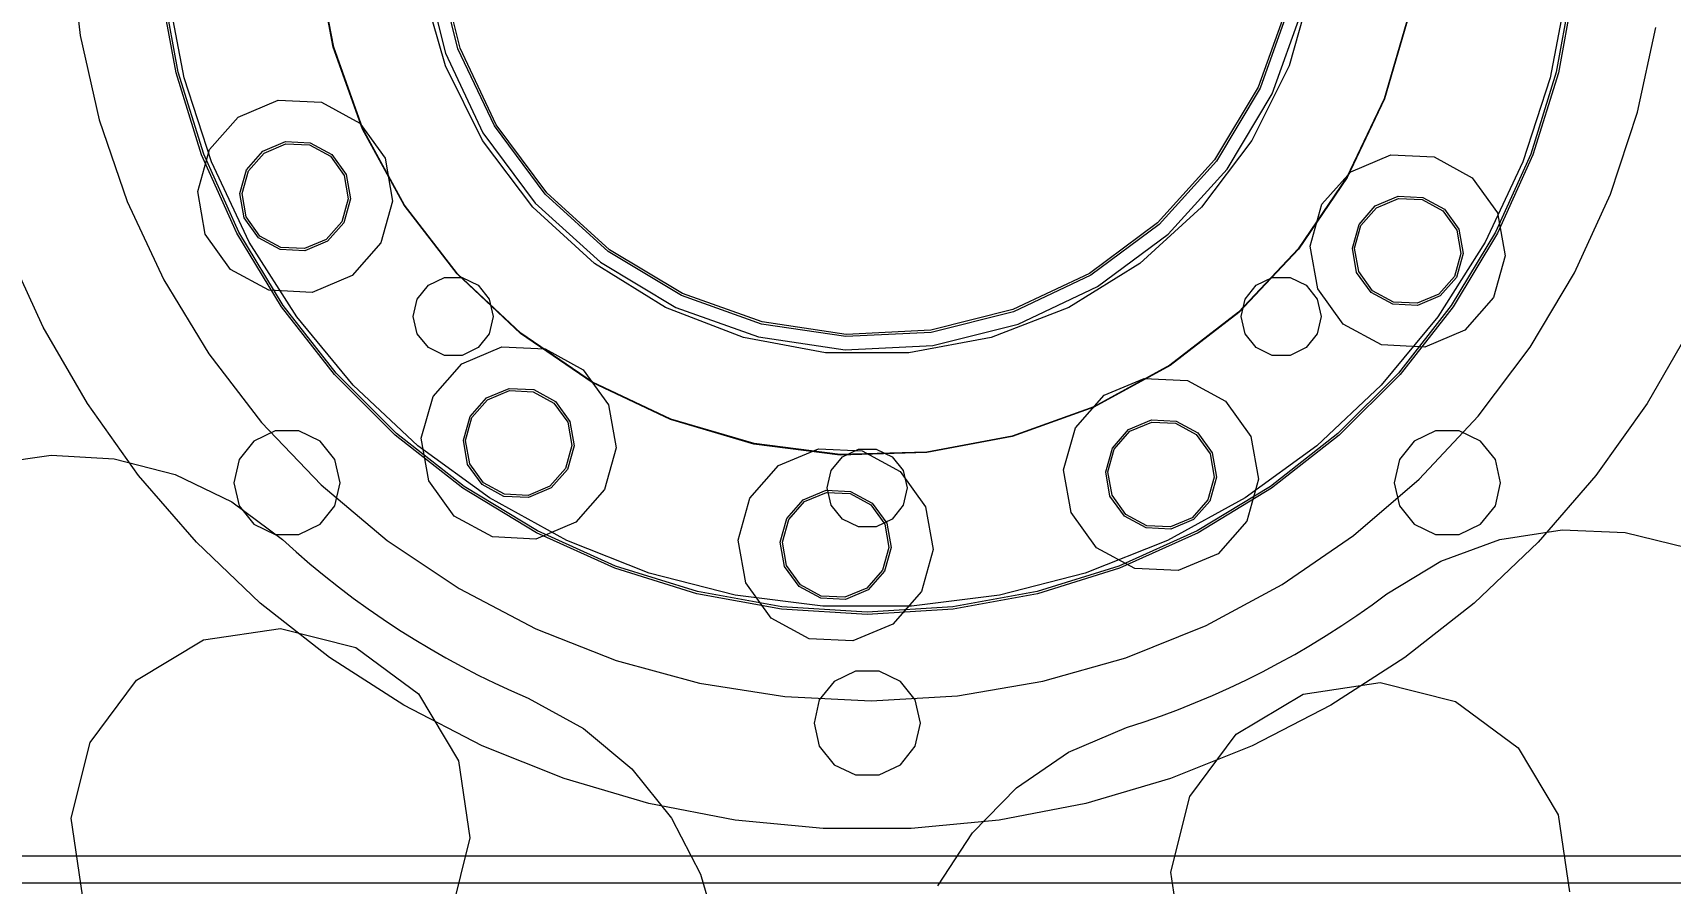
# Model space of a CAD drawing. Header units: millimetres. Extents: x -1970 to 59977, y -50268 to 6837.
# Drawn here: x 25940 to 26309.2, y 1503.9 to 1695.6 of the extents above; entities that cross this region are included whole.
import ezdxf

# ---------------------------------------------------------------- set-up
doc = ezdxf.new("R2010")
doc.units = ezdxf.units.MM
doc.layers.add('COTAS_P', color=1, linetype='Continuous', lineweight=0)
doc.layers.add('lateral_briquetadora', color=7, linetype='Continuous', lineweight=0)
doc.dimstyles.new('R19_100', dxfattribs={"dimtxt": 250, "dimasz": 150, "dimexe": 150, "dimexo": 80, "dimgap": 100, "dimtad": 1, "dimtih": 1, "dimtoh": 1, "dimdsep": 46, "dimcen": 0.09, "dimadec": 0, "dimazin": 0, "dimtfac": 1, "dimtdec": 4, "dimtofl": 0, "dimtmove": 0, "dimatfit": 3, "dimfxl": 1, "dimtolj": 1, "dimtzin": 0, "dimarcsym": 0})

# ---------------------------------------------------------------- blocks, each defined once
blk = doc.blocks.new('*D6')
at = {"layer": 'COTAS_P', "color": 0, "lineweight": -2, "transparency": 16777216}
for p, q in [((25128.19, 1262), (25128.19, 2232)), ((27628.19, 1262), (27628.19, 2232)), ((25278.19, 2082), (27478.19, 2082))]:
    blk.add_line(p, q, dxfattribs=at)
at = {"layer": 'COTAS_P', "color": 0, "transparency": 16777216}
for points in [[(25278.19, 2107), (25278.19, 2057), (25128.19, 2082)], [(27478.19, 2107), (27478.19, 2057), (27628.19, 2082)]]:
    blk.add_solid(points, dxfattribs=at)
at = {"layer": 'Defpoints', "color": 0, "transparency": 16777216}
for p in [(27628.19, 2082), (25128.19, 1182), (27628.19, 1182)]:
    blk.add_point(p, dxfattribs=at)

msp = doc.modelspace()

# ---------------------------------------------------------------- linework, layer by layer
at = {"layer": 'lateral_briquetadora'}
for p, q in [((25948.502, 1714.342), (25950.708, 1694.978)), ((26007.794, 1692.318), (26004.163, 1711.554)), ((26007.89, 1692.344), (26004.263, 1711.565)), ((26028.28, 1710.18), (26033.091, 1690.974)), ((26035.915, 1691.985), (26031.247, 1710.62)), ((26036.386, 1692.153), (26031.742, 1710.694)), ((26033.074, 1688.153), (26027.923, 1706.258)), ((26228.45, 1706.258), (26223.299, 1688.153)), ((25972.35, 1686.59), (25968.857, 1705.654)), ((25972.836, 1686.709), (25969.353, 1705.714)), ((25974.182, 1685.458), (25970.44, 1705.072)), ((26285.933, 1705.072), (26282.191, 1685.458)), ((26287.02, 1705.714), (26283.537, 1686.709)), ((26287.516, 1705.654), (26284.023, 1686.59)), ((26222.765, 1701.309), (26216.326, 1683.313)), ((26223.25, 1701.188), (26216.778, 1683.1)), ((26219.489, 1681.817), (26226.16, 1700.459)), ((26250.197, 1699.483), (26244.703, 1680.71)), ((26250.295, 1699.462), (26244.796, 1680.675)), ((25950.708, 1694.978), (25954.994, 1675.965)), ((26301.868, 1677.726), (26305.961, 1696.782)), ((26014.388, 1673.887), (26007.794, 1692.318)), ((26014.48, 1673.928), (26007.89, 1692.344)), ((26033.091, 1690.974), (26041.556, 1673.076)), ((26044.129, 1674.618), (26035.915, 1691.985)), ((26044.558, 1674.875), (26036.386, 1692.153)), ((26041.464, 1671.304), (26033.074, 1688.153)), ((26223.299, 1688.153), (26214.909, 1671.304)), ((25978.116, 1668.086), (25972.35, 1686.59)), ((25978.584, 1668.263), (25972.836, 1686.709)), ((25980.352, 1666.468), (25974.182, 1685.458)), ((26282.191, 1685.458), (26276.021, 1666.468)), ((26283.537, 1686.709), (26277.789, 1668.263)), ((26284.023, 1686.59), (26278.257, 1668.086)), ((25986.35, 1676.602), (25995.37, 1680.412)), ((25995.37, 1680.412), (26005.149, 1679.931)), ((26005.149, 1679.931), (26013.751, 1675.255)), ((26216.326, 1683.313), (26206.499, 1666.919)), ((26216.778, 1683.1), (26206.901, 1666.621)), ((26209.311, 1664.834), (26219.489, 1681.817)), ((26244.703, 1680.71), (26236.34, 1663.029)), ((26244.796, 1680.675), (26236.427, 1662.979)), ((25979.878, 1669.255), (25986.35, 1676.602)), ((26295.739, 1659.225), (26301.868, 1677.726)), ((25954.994, 1675.965), (25961.311, 1657.527)), ((26013.751, 1675.255), (26019.473, 1667.31)), ((26023.785, 1656.714), (26014.388, 1673.887)), ((26023.869, 1656.769), (26014.48, 1673.928)), ((26041.556, 1673.076), (26053.351, 1657.173)), ((26055.573, 1659.187), (26044.129, 1674.618)), ((26055.944, 1659.523), (26044.558, 1674.875)), ((25977.233, 1659.828), (25979.878, 1669.255)), ((25988.224, 1664.719), (25991.902, 1668.892)), ((25991.902, 1668.892), (25997.027, 1671.057)), ((25992.194, 1668.487), (25997.114, 1670.565)), ((25997.027, 1671.057), (26002.583, 1670.784)), ((25997.114, 1670.565), (26002.448, 1670.303)), ((26002.448, 1670.303), (26007.14, 1667.753)), ((26002.583, 1670.784), (26007.471, 1668.128)), ((26052.808, 1656.283), (26041.464, 1671.304)), ((26214.909, 1671.304), (26203.565, 1656.283)), ((25986.071, 1650.412), (25978.116, 1668.086)), ((25986.514, 1650.644), (25978.584, 1668.263)), ((25988.854, 1648.401), (25980.352, 1666.468)), ((25988.664, 1664.48), (25992.194, 1668.487)), ((26007.14, 1667.753), (26010.261, 1663.419)), ((26007.471, 1668.128), (26010.721, 1663.613)), ((26019.473, 1667.31), (26021.18, 1657.669)), ((26206.499, 1666.919), (26193.664, 1652.757)), ((26206.901, 1666.621), (26193.999, 1652.387)), ((26237.195, 1664.278), (26246.214, 1668.089)), ((26246.214, 1668.089), (26255.994, 1667.608)), ((26255.994, 1667.608), (26264.596, 1662.932)), ((26276.021, 1666.468), (26267.519, 1648.401)), ((26277.789, 1668.263), (26269.86, 1650.644)), ((26278.257, 1668.086), (26270.302, 1650.412)), ((25986.722, 1659.362), (25988.224, 1664.719)), ((25987.221, 1659.338), (25988.664, 1664.48)), ((26010.261, 1663.419), (26011.192, 1658.16)), ((26010.721, 1663.613), (26011.692, 1658.136)), ((26196.014, 1650.164), (26209.311, 1664.834)), ((26236.34, 1663.029), (26225.314, 1646.873)), ((26236.427, 1662.979), (26225.392, 1646.81)), ((26230.723, 1656.932), (26237.195, 1664.278)), ((26264.596, 1662.932), (26270.317, 1654.987)), ((25978.941, 1650.188), (25977.233, 1659.828)), ((25987.692, 1653.885), (25986.722, 1659.362)), ((25988.153, 1654.079), (25987.221, 1659.338)), ((26011.192, 1658.16), (26009.75, 1653.018)), ((26011.692, 1658.136), (26010.189, 1652.779)), ((26069.808, 1646.286), (26055.573, 1659.187)), ((26070.106, 1646.687), (26055.944, 1659.523)), ((26242.747, 1656.569), (26247.871, 1658.734)), ((26243.039, 1656.164), (26247.959, 1658.242)), ((26247.871, 1658.734), (26253.428, 1658.461)), ((26247.959, 1658.242), (26253.293, 1657.98)), ((26253.293, 1657.98), (26257.985, 1655.429)), ((26253.428, 1658.461), (26258.315, 1655.804)), ((26287.645, 1641.495), (26295.739, 1659.225)), ((25961.311, 1657.527), (25969.585, 1639.88)), ((25991.274, 1649.745), (25988.153, 1654.079)), ((26021.18, 1657.669), (26018.536, 1648.242)), ((26035.753, 1641.223), (26023.785, 1656.714)), ((26035.827, 1641.29), (26023.869, 1656.769)), ((26066.718, 1643.602), (26052.808, 1656.283)), ((26053.351, 1657.173), (26068.021, 1643.876)), ((26203.565, 1656.283), (26189.655, 1643.602)), ((26228.078, 1647.505), (26230.723, 1656.932)), ((26239.069, 1652.395), (26242.747, 1656.569)), ((26239.508, 1652.157), (26243.039, 1656.164)), ((26257.985, 1655.429), (26261.106, 1651.096)), ((26258.315, 1655.804), (26261.566, 1651.29)), ((26270.317, 1654.987), (26272.025, 1645.346)), ((25996.098, 1633.826), (25986.071, 1650.412)), ((25996.509, 1634.11), (25986.514, 1650.644)), ((25990.943, 1649.37), (25987.692, 1653.885)), ((26009.75, 1653.018), (26006.219, 1649.011)), ((26010.189, 1652.779), (26006.511, 1648.605)), ((26193.664, 1652.757), (26178.312, 1641.371)), ((26193.999, 1652.387), (26178.569, 1640.943)), ((26237.567, 1647.039), (26239.069, 1652.395)), ((26238.066, 1647.015), (26239.508, 1652.157)), ((26269.86, 1650.644), (26259.864, 1634.11)), ((26270.302, 1650.412), (26260.275, 1633.826)), ((26261.106, 1651.096), (26262.037, 1645.837)), ((26261.566, 1651.29), (26262.537, 1645.812)), ((25942.42, 1629.231), (25934.158, 1647.323)), ((25984.663, 1642.242), (25978.941, 1650.188)), ((25999.553, 1631.542), (25988.854, 1648.401)), ((25995.831, 1646.714), (25990.943, 1649.37)), ((25995.966, 1647.195), (25991.274, 1649.745)), ((26001.387, 1646.441), (25995.831, 1646.714)), ((26001.3, 1646.933), (25995.966, 1647.195)), ((26006.219, 1649.011), (26001.3, 1646.933)), ((26006.511, 1648.605), (26001.387, 1646.441)), ((26018.536, 1648.242), (26012.063, 1640.896)), ((26086.5, 1636.861), (26070.106, 1646.687)), ((26180.111, 1638.369), (26196.014, 1650.164)), ((26225.314, 1646.873), (26211.896, 1632.64)), ((26225.392, 1646.81), (26211.964, 1632.566)), ((26229.786, 1637.864), (26228.078, 1647.505)), ((26238.537, 1641.561), (26237.567, 1647.039)), ((26238.998, 1641.756), (26238.066, 1647.015)), ((26267.519, 1648.401), (26256.82, 1631.542)), ((26082.721, 1633.693), (26066.718, 1643.602)), ((26068.021, 1643.876), (26085.004, 1633.697)), ((26086.286, 1636.409), (26069.808, 1646.286)), ((26189.655, 1643.602), (26173.652, 1633.693)), ((26262.037, 1645.837), (26260.595, 1640.695)), ((26262.537, 1645.812), (26261.034, 1640.456)), ((26272.025, 1645.346), (26269.381, 1635.919)), ((25969.585, 1639.88), (25979.717, 1623.231)), ((25993.265, 1637.567), (25984.663, 1642.242)), ((26012.063, 1640.896), (26003.044, 1637.086)), ((26029.237, 1638.698), (26032.846, 1640.436)), ((26032.846, 1640.436), (26036.851, 1640.436)), ((26049.997, 1627.795), (26035.753, 1641.223)), ((26050.059, 1627.873), (26035.827, 1641.29)), ((26036.851, 1640.436), (26040.46, 1638.698)), ((26178.312, 1641.371), (26161.033, 1633.199)), ((26178.569, 1640.943), (26161.202, 1632.729)), ((26215.913, 1638.698), (26219.522, 1640.436)), ((26219.522, 1640.436), (26223.527, 1640.436)), ((26223.527, 1640.436), (26227.136, 1638.698)), ((26241.788, 1637.047), (26238.537, 1641.561)), ((26242.118, 1637.422), (26238.998, 1641.756)), ((26260.595, 1640.695), (26257.064, 1636.688)), ((26261.034, 1640.456), (26257.356, 1636.282)), ((26277.682, 1624.744), (26287.645, 1641.495)), ((26003.044, 1637.086), (25993.265, 1637.567)), ((26026.74, 1635.567), (26029.237, 1638.698)), ((26040.46, 1638.698), (26042.957, 1635.567)), ((26104.375, 1629.937), (26086.286, 1636.409)), ((26104.496, 1630.422), (26086.5, 1636.861)), ((26162.212, 1629.904), (26180.111, 1638.369)), ((26213.416, 1635.567), (26215.913, 1638.698)), ((26227.136, 1638.698), (26229.633, 1635.567)), ((26235.507, 1629.919), (26229.786, 1637.864)), ((26246.675, 1634.39), (26241.788, 1637.047)), ((26246.811, 1634.872), (26242.118, 1637.422)), ((26257.064, 1636.688), (26252.145, 1634.61)), ((26257.356, 1636.282), (26252.232, 1634.117)), ((26269.381, 1635.919), (26262.908, 1628.573)), ((26008.051, 1618.569), (25996.098, 1633.826)), ((26008.425, 1618.9), (25996.509, 1634.11)), ((26025.848, 1631.662), (26026.74, 1635.567)), ((26042.957, 1635.567), (26043.848, 1631.662)), ((26100.273, 1626.894), (26082.721, 1633.693)), ((26085.004, 1633.697), (26103.646, 1627.027)), ((26161.033, 1633.199), (26142.493, 1628.555)), ((26161.202, 1632.729), (26142.566, 1628.061)), ((26173.652, 1633.693), (26156.1, 1626.894)), ((26211.896, 1632.64), (26196.418, 1620.682)), ((26211.964, 1632.566), (26196.472, 1620.599)), ((26212.525, 1631.662), (26213.416, 1635.567)), ((26229.633, 1635.567), (26230.525, 1631.662)), ((26252.232, 1634.117), (26246.675, 1634.39)), ((26252.145, 1634.61), (26246.811, 1634.872)), ((26259.864, 1634.11), (26247.948, 1618.9)), ((26260.275, 1633.826), (26248.323, 1618.569)), ((25952.365, 1612.006), (25942.42, 1629.231)), ((26012.281, 1616.157), (25999.553, 1631.542)), ((26026.74, 1627.757), (26025.848, 1631.662)), ((26043.848, 1631.662), (26042.957, 1627.757)), ((26123.378, 1627.118), (26104.375, 1629.937)), ((26123.402, 1627.617), (26104.496, 1630.422)), ((26142.493, 1628.555), (26123.402, 1627.617)), ((26143.006, 1625.093), (26162.212, 1629.904)), ((26213.416, 1627.757), (26212.525, 1631.662)), ((26230.525, 1631.662), (26229.633, 1627.757)), ((26244.11, 1625.243), (26235.507, 1629.919)), ((26256.82, 1631.542), (26244.093, 1616.157)), ((26262.908, 1628.573), (26253.889, 1624.763)), ((26313.953, 1629.231), (26304.009, 1612.006)), ((26029.237, 1624.625), (26026.74, 1627.757)), ((26032.846, 1622.888), (26029.237, 1624.625)), ((26036.756, 1620.988), (26045.775, 1624.798)), ((26040.46, 1624.625), (26036.851, 1622.888)), ((26042.957, 1627.757), (26040.46, 1624.625)), ((26045.775, 1624.798), (26055.554, 1624.317)), ((26066.165, 1616.76), (26049.997, 1627.795)), ((26066.215, 1616.847), (26050.059, 1627.873)), ((26118.775, 1623.435), (26100.273, 1626.894)), ((26103.646, 1627.027), (26123.231, 1624.122)), ((26123.231, 1624.122), (26143.006, 1625.093)), ((26142.566, 1628.061), (26123.378, 1627.118)), ((26156.1, 1626.894), (26137.598, 1623.435)), ((26215.913, 1624.625), (26213.416, 1627.757)), ((26219.522, 1622.888), (26215.913, 1624.625)), ((26227.136, 1624.625), (26223.527, 1622.888)), ((26229.633, 1627.757), (26227.136, 1624.625)), ((26253.889, 1624.763), (26244.11, 1625.243)), ((26265.966, 1609.169), (26277.682, 1624.744)), ((25979.717, 1623.231), (25991.591, 1607.775)), ((26030.283, 1613.642), (26036.756, 1620.988)), ((26036.851, 1622.888), (26032.846, 1622.888)), ((26055.554, 1624.317), (26064.157, 1619.642)), ((26137.598, 1623.435), (26118.775, 1623.435)), ((26223.527, 1622.888), (26219.522, 1622.888)), ((26021.755, 1604.864), (26008.051, 1618.569)), ((26022.087, 1605.238), (26008.425, 1618.9)), ((26064.157, 1619.642), (26069.878, 1611.696)), ((26196.418, 1620.682), (26179.259, 1611.293)), ((26196.472, 1620.599), (26179.3, 1611.202)), ((26181.581, 1613.873), (26190.6, 1617.683)), ((26190.6, 1617.683), (26200.38, 1617.203)), ((26200.38, 1617.203), (26208.982, 1612.527)), ((26247.948, 1618.9), (26234.286, 1605.238)), ((26248.323, 1618.569), (26234.618, 1604.864)), ((26026.836, 1602.488), (26012.281, 1616.157)), ((26027.639, 1604.214), (26030.283, 1613.642)), ((26042.308, 1613.279), (26047.432, 1615.443)), ((26042.6, 1612.873), (26047.519, 1614.951)), ((26047.432, 1615.443), (26052.988, 1615.17)), ((26047.519, 1614.951), (26052.853, 1614.689)), ((26052.853, 1614.689), (26057.546, 1612.139)), ((26052.988, 1615.17), (26057.876, 1612.514)), ((26083.862, 1608.39), (26066.165, 1616.76)), ((26083.897, 1608.484), (26066.215, 1616.847)), ((26175.109, 1606.527), (26181.581, 1613.873)), ((26244.093, 1616.157), (26229.537, 1602.488)), ((25963.901, 1595.805), (25952.365, 1612.006)), ((26038.63, 1609.105), (26042.308, 1613.279)), ((26039.069, 1608.866), (26042.6, 1612.873)), ((26057.546, 1612.139), (26060.666, 1607.805)), ((26057.876, 1612.514), (26061.127, 1607.999)), ((26069.878, 1611.696), (26071.586, 1602.055)), ((26179.259, 1611.293), (26160.842, 1604.704)), ((26179.3, 1611.202), (26160.868, 1604.607)), ((26208.982, 1612.527), (26214.703, 1604.582)), ((26304.009, 1612.006), (26292.472, 1595.805)), ((25991.591, 1607.775), (26005.066, 1593.694)), ((26037.127, 1603.748), (26038.63, 1609.105)), ((26037.627, 1603.724), (26039.069, 1608.866)), ((26060.666, 1607.805), (26061.598, 1602.546)), ((26061.127, 1607.999), (26062.097, 1602.522)), ((26102.649, 1602.892), (26083.862, 1608.39)), ((26102.67, 1602.99), (26083.897, 1608.484)), ((26172.464, 1597.1), (26175.109, 1606.527)), ((26183.455, 1601.99), (26187.133, 1606.164)), ((26187.133, 1606.164), (26192.257, 1608.329)), ((26187.425, 1605.758), (26192.345, 1607.836)), ((26192.257, 1608.329), (26197.814, 1608.056)), ((26192.345, 1607.836), (26197.679, 1607.574)), ((26197.679, 1607.574), (26202.371, 1605.024)), ((26197.814, 1608.056), (26202.701, 1605.399)), ((26252.634, 1594.951), (26265.966, 1609.169)), ((25989.89, 1603.567), (25986.56, 1599.392)), ((25994.702, 1605.884), (25989.89, 1603.567)), ((26000.042, 1605.884), (25994.702, 1605.884)), ((26004.854, 1603.567), (26000.042, 1605.884)), ((26008.183, 1599.392), (26004.854, 1603.567)), ((26037.012, 1592.911), (26021.755, 1604.864)), ((26037.296, 1593.323), (26022.087, 1605.238)), ((26042.99, 1590.752), (26026.836, 1602.488)), ((26029.346, 1594.574), (26027.639, 1604.214)), ((26038.098, 1598.271), (26037.127, 1603.748)), ((26038.558, 1598.465), (26037.627, 1603.724)), ((26061.598, 1602.546), (26060.155, 1597.404)), ((26062.097, 1602.522), (26060.595, 1597.165)), ((26122.065, 1600.4), (26102.649, 1602.892)), ((26122.07, 1600.5), (26102.67, 1602.99)), ((26160.842, 1604.704), (26141.622, 1601.076)), ((26160.868, 1604.607), (26141.632, 1600.977)), ((26183.895, 1601.751), (26187.425, 1605.758)), ((26202.371, 1605.024), (26205.492, 1600.69)), ((26202.701, 1605.399), (26205.952, 1600.885)), ((26229.537, 1602.488), (26213.383, 1590.752)), ((26214.703, 1604.582), (26216.411, 1594.941)), ((26234.286, 1605.238), (26219.077, 1593.323)), ((26234.618, 1604.864), (26219.361, 1592.911)), ((26251.519, 1603.567), (26248.19, 1599.392)), ((26256.331, 1605.884), (26251.519, 1603.567)), ((26261.672, 1605.884), (26256.331, 1605.884)), ((26266.483, 1603.567), (26261.672, 1605.884)), ((26269.813, 1599.392), (26266.483, 1603.567)), ((25930.117, 1598.383), (25944.189, 1600.379)), ((25944.189, 1600.379), (25958.38, 1599.591)), ((25958.38, 1599.591), (25972.144, 1596.05)), ((25986.56, 1599.392), (25985.372, 1594.185)), ((26009.372, 1594.185), (26008.183, 1599.392)), ((26071.586, 1602.055), (26068.941, 1592.628)), ((26108.215, 1598.027), (26117.235, 1601.837)), ((26117.235, 1601.837), (26127.014, 1601.357)), ((26120.078, 1596.905), (26122.575, 1600.036)), ((26141.632, 1600.977), (26122.065, 1600.4)), ((26141.622, 1601.076), (26122.07, 1600.5)), ((26122.575, 1600.036), (26126.184, 1601.774)), ((26126.184, 1601.774), (26130.189, 1601.774)), ((26127.014, 1601.357), (26135.616, 1596.681)), ((26130.189, 1601.774), (26133.798, 1600.036)), ((26133.798, 1600.036), (26136.295, 1596.905)), ((26181.953, 1596.634), (26183.455, 1601.99)), ((26182.452, 1596.609), (26183.895, 1601.751)), ((26205.492, 1600.69), (26206.423, 1595.431)), ((26205.952, 1600.885), (26206.923, 1595.407)), ((26248.19, 1599.392), (26247.001, 1594.185)), ((26271.001, 1594.185), (26269.813, 1599.392)), ((25976.926, 1580.773), (25963.901, 1595.805)), ((25972.144, 1596.05), (25984.953, 1589.891)), ((26041.349, 1593.756), (26038.098, 1598.271)), ((26041.679, 1594.131), (26038.558, 1598.465)), ((26060.155, 1597.404), (26056.625, 1593.397)), ((26060.595, 1597.165), (26056.917, 1592.991)), ((26101.743, 1590.681), (26108.215, 1598.027)), ((26119.187, 1593), (26120.078, 1596.905)), ((26135.616, 1596.681), (26141.338, 1588.736)), ((26136.295, 1596.905), (26137.187, 1593)), ((26174.172, 1587.459), (26172.464, 1597.1)), ((26182.923, 1591.156), (26181.953, 1596.634)), ((26183.384, 1591.35), (26182.452, 1596.609)), ((26206.423, 1595.431), (26204.981, 1590.289)), ((26206.923, 1595.407), (26205.42, 1590.051)), ((26292.472, 1595.805), (26279.447, 1580.773)), ((25985.372, 1594.185), (25986.56, 1588.979)), ((26005.066, 1593.694), (26019.984, 1581.152)), ((26008.183, 1588.979), (26009.372, 1594.185)), ((26035.068, 1586.628), (26029.346, 1594.574)), ((26053.599, 1582.884), (26037.012, 1592.911)), ((26053.831, 1583.327), (26037.296, 1593.323)), ((26046.236, 1591.1), (26041.349, 1593.756)), ((26046.371, 1591.581), (26041.679, 1594.131)), ((26051.705, 1591.319), (26046.371, 1591.581)), ((26056.625, 1593.397), (26051.705, 1591.319)), ((26056.917, 1592.991), (26051.792, 1590.827)), ((26068.941, 1592.628), (26062.469, 1585.282)), ((26113.767, 1590.318), (26118.892, 1592.483)), ((26114.059, 1589.912), (26118.979, 1591.991)), ((26118.892, 1592.483), (26124.448, 1592.21)), ((26118.979, 1591.991), (26124.313, 1591.729)), ((26120.078, 1589.095), (26119.187, 1593)), ((26124.313, 1591.729), (26129.005, 1589.178)), ((26124.448, 1592.21), (26129.336, 1589.553)), ((26137.187, 1593), (26136.295, 1589.095)), ((26186.504, 1587.017), (26183.384, 1591.35)), ((26219.077, 1593.323), (26202.542, 1583.327)), ((26219.361, 1592.911), (26202.775, 1582.884)), ((26216.411, 1594.941), (26213.767, 1585.514)), ((26237.844, 1582.258), (26252.634, 1594.951)), ((26247.001, 1594.185), (26248.19, 1588.979)), ((26269.813, 1588.979), (26271.001, 1594.185)), ((25984.953, 1589.891), (25996.314, 1581.352)), ((25986.56, 1588.979), (25989.89, 1584.803)), ((26004.854, 1584.803), (26008.183, 1588.979)), ((26060.488, 1581.132), (26042.99, 1590.752)), ((26051.792, 1590.827), (26046.236, 1591.1)), ((26099.098, 1581.254), (26101.743, 1590.681)), ((26110.089, 1586.144), (26113.767, 1590.318)), ((26110.529, 1585.905), (26114.059, 1589.912)), ((26122.575, 1585.964), (26120.078, 1589.095)), ((26129.005, 1589.178), (26132.126, 1584.844)), ((26129.336, 1589.553), (26132.586, 1585.039)), ((26136.295, 1589.095), (26133.798, 1585.964)), ((26141.338, 1588.736), (26143.045, 1579.095)), ((26186.174, 1586.641), (26182.923, 1591.156)), ((26213.383, 1590.752), (26195.885, 1581.132)), ((26204.981, 1590.289), (26201.45, 1586.282)), ((26205.42, 1590.051), (26201.742, 1585.877)), ((26248.19, 1588.979), (26251.519, 1584.803)), ((26266.483, 1584.803), (26269.813, 1588.979)), ((25989.89, 1584.803), (25994.702, 1582.486)), ((26000.042, 1582.486), (26004.854, 1584.803)), ((26043.67, 1581.953), (26035.068, 1586.628)), ((26062.469, 1585.282), (26053.449, 1581.472)), ((26108.587, 1580.788), (26110.089, 1586.144)), ((26109.086, 1580.763), (26110.529, 1585.905)), ((26126.184, 1584.226), (26122.575, 1585.964)), ((26130.189, 1584.226), (26126.184, 1584.226)), ((26133.798, 1585.964), (26130.189, 1584.226)), ((26132.126, 1584.844), (26133.057, 1579.586)), ((26132.586, 1585.039), (26133.557, 1579.561)), ((26179.893, 1579.514), (26174.172, 1587.459)), ((26191.062, 1583.985), (26186.174, 1586.641)), ((26191.197, 1584.466), (26186.504, 1587.017)), ((26196.618, 1583.712), (26191.062, 1583.985)), ((26196.531, 1584.204), (26191.197, 1584.466)), ((26201.45, 1586.282), (26196.531, 1584.204)), ((26201.742, 1585.877), (26196.618, 1583.712)), ((26213.767, 1585.514), (26207.294, 1578.168)), ((26251.519, 1584.803), (26256.331, 1582.486)), ((26261.672, 1582.486), (26266.483, 1584.803)), ((25991.321, 1567.048), (25976.926, 1580.773)), ((25994.702, 1582.486), (26000.042, 1582.486)), ((25996.314, 1581.352), (25999.396, 1578.583)), ((26019.984, 1581.152), (26036.171, 1570.296)), ((26053.449, 1581.472), (26043.67, 1581.953)), ((26071.272, 1574.93), (26053.599, 1582.884)), ((26071.45, 1575.397), (26053.831, 1583.327)), ((26079.053, 1573.782), (26060.488, 1581.132)), ((26100.806, 1571.613), (26099.098, 1581.254)), ((26109.557, 1575.31), (26108.587, 1580.788)), ((26110.018, 1575.505), (26109.086, 1580.763)), ((26195.885, 1581.132), (26177.32, 1573.782)), ((26202.542, 1583.327), (26184.923, 1575.397)), ((26202.775, 1582.884), (26185.101, 1574.93)), ((26221.768, 1571.239), (26237.844, 1582.258)), ((26256.331, 1582.486), (26261.672, 1582.486)), ((26257.488, 1576.503), (26270.839, 1581.376)), ((26279.447, 1580.773), (26265.052, 1567.048)), ((26270.839, 1581.376), (26284.884, 1583.551)), ((26284.884, 1583.551), (26299.083, 1582.944)), ((26299.083, 1582.944), (26312.892, 1579.579)), ((25999.396, 1578.583), (26002.536, 1575.879)), ((26133.057, 1579.586), (26131.615, 1574.444)), ((26133.557, 1579.561), (26132.054, 1574.205)), ((26143.045, 1579.095), (26140.401, 1569.668)), ((26188.496, 1574.838), (26179.893, 1579.514)), ((26207.294, 1578.168), (26198.275, 1574.357)), ((26245.344, 1569.118), (26257.488, 1576.503)), ((26002.536, 1575.879), (26005.733, 1573.243)), ((26005.733, 1573.243), (26008.986, 1570.675)), ((26089.776, 1569.164), (26071.272, 1574.93)), ((26089.896, 1569.649), (26071.45, 1575.397)), ((26098.393, 1568.816), (26079.053, 1573.782)), ((26112.808, 1570.796), (26109.557, 1575.31)), ((26113.139, 1571.171), (26110.018, 1575.505)), ((26131.615, 1574.444), (26128.084, 1570.437)), ((26132.054, 1574.205), (26128.376, 1570.031)), ((26177.32, 1573.782), (26157.98, 1568.816)), ((26184.923, 1575.397), (26166.477, 1569.649)), ((26185.101, 1574.93), (26166.597, 1569.164)), ((26198.275, 1574.357), (26188.496, 1574.838)), ((26008.986, 1570.675), (26012.292, 1568.177)), ((26036.171, 1570.296), (26053.437, 1561.255)), ((26108.84, 1565.67), (26089.776, 1569.164)), ((26108.901, 1566.167), (26089.896, 1569.649)), ((26106.528, 1563.668), (26100.806, 1571.613)), ((26117.696, 1568.139), (26112.808, 1570.796)), ((26117.831, 1568.621), (26113.139, 1571.171)), ((26128.084, 1570.437), (26123.165, 1568.359)), ((26128.376, 1570.031), (26123.252, 1567.866)), ((26140.401, 1569.668), (26133.928, 1562.322)), ((26166.477, 1569.649), (26147.472, 1566.167)), ((26166.597, 1569.164), (26147.533, 1565.67)), ((26204.595, 1562.022), (26221.768, 1571.239)), ((26242.005, 1566.664), (26245.344, 1569.118)), ((26006.955, 1554.754), (25991.321, 1567.048)), ((26012.292, 1568.177), (26015.65, 1565.75)), ((26015.65, 1565.75), (26019.059, 1563.395)), ((26118.203, 1566.314), (26098.393, 1568.816)), ((26128.187, 1564.5), (26108.84, 1565.67)), ((26128.187, 1565), (26108.901, 1566.167)), ((26123.252, 1567.866), (26117.696, 1568.139)), ((26123.165, 1568.359), (26117.831, 1568.621)), ((26138.17, 1566.314), (26118.203, 1566.314)), ((26147.472, 1566.167), (26128.187, 1565)), ((26147.533, 1565.67), (26128.187, 1564.5)), ((26157.98, 1568.816), (26138.17, 1566.314)), ((26238.615, 1564.281), (26242.005, 1566.664)), ((26265.052, 1567.048), (26249.418, 1554.754)), ((26019.059, 1563.395), (26022.518, 1561.113)), ((26115.13, 1558.992), (26106.528, 1563.668)), ((26133.928, 1562.322), (26124.909, 1558.512)), ((26186.526, 1554.716), (26204.595, 1562.022)), ((26231.687, 1559.735), (26235.175, 1561.971)), ((26235.175, 1561.971), (26238.615, 1564.281)), ((25963.442, 1549.701), (25978.502, 1558.728)), ((25978.502, 1558.728), (25995.87, 1561.304)), ((25995.87, 1561.304), (26012.902, 1557.038)), ((26022.518, 1561.113), (26026.024, 1558.904)), ((26026.024, 1558.904), (26029.576, 1556.771)), ((26053.437, 1561.255), (26071.579, 1554.133)), ((26124.909, 1558.512), (26115.13, 1558.992)), ((26228.152, 1557.573), (26231.687, 1559.735)), ((26023.687, 1544.001), (26006.955, 1554.754)), ((26012.902, 1557.038), (26027.005, 1546.579)), ((26029.576, 1556.771), (26033.173, 1554.714)), ((26033.173, 1554.714), (26036.813, 1552.733)), ((26167.773, 1549.407), (26186.526, 1554.716)), ((26220.948, 1553.477), (26224.572, 1555.486)), ((26224.572, 1555.486), (26228.152, 1557.573)), ((26249.418, 1554.754), (26232.687, 1544.001)), ((26036.813, 1552.733), (26040.494, 1550.831)), ((26040.494, 1550.831), (26044.215, 1549.007)), ((26071.579, 1554.133), (26090.385, 1549.014)), ((26125.516, 1551.699), (26120.705, 1549.382)), ((26130.857, 1551.699), (26125.516, 1551.699)), ((26135.668, 1549.382), (26130.857, 1551.699)), ((26213.577, 1549.69), (26217.283, 1551.544)), ((26217.283, 1551.544), (26220.948, 1553.477)), ((25952.982, 1535.599), (25963.442, 1549.701)), ((26044.215, 1549.007), (26047.973, 1547.262)), ((26047.973, 1547.262), (26051.768, 1545.598)), ((26090.385, 1549.014), (26109.634, 1545.959)), ((26120.705, 1549.382), (26117.375, 1545.207)), ((26138.998, 1545.207), (26135.668, 1549.382)), ((26148.556, 1546.156), (26167.773, 1549.407)), ((26206.052, 1546.221), (26209.833, 1547.916)), ((26209.833, 1547.916), (26213.577, 1549.69)), ((26226.453, 1546.547), (26243.821, 1549.123)), ((26243.821, 1549.123), (26260.853, 1544.857)), ((26041.365, 1534.887), (26023.687, 1544.001)), ((26027.005, 1546.579), (26036.031, 1531.519)), ((26051.768, 1545.598), (26064.235, 1538.773)), ((26109.634, 1545.959), (26129.101, 1545.002)), ((26117.375, 1545.207), (26116.187, 1540)), ((26129.101, 1545.002), (26148.556, 1546.156)), ((26140.187, 1540), (26138.998, 1545.207)), ((26198.385, 1543.074), (26202.235, 1544.607)), ((26202.235, 1544.607), (26206.052, 1546.221)), ((26211.393, 1537.52), (26226.453, 1546.547)), ((26232.687, 1544.001), (26215.008, 1534.887)), ((26260.853, 1544.857), (26274.956, 1534.398)), ((26116.187, 1540), (26117.375, 1534.793)), ((26138.998, 1534.793), (26140.187, 1540)), ((26186.653, 1538.971), (26190.592, 1540.256)), ((26190.592, 1540.256), (26194.504, 1541.623)), ((26194.504, 1541.623), (26198.385, 1543.074)), ((26064.235, 1538.773), (26075.13, 1529.648)), ((26173.577, 1533.402), (26186.653, 1538.971)), ((26200.933, 1523.418), (26211.393, 1537.52)), ((25948.716, 1518.567), (25952.982, 1535.599)), ((26059.829, 1527.495), (26041.365, 1534.887)), ((26117.375, 1534.793), (26120.705, 1530.618)), ((26135.668, 1530.618), (26138.998, 1534.793)), ((26161.839, 1525.388), (26173.577, 1533.402)), ((26215.008, 1534.887), (26196.544, 1527.495)), ((26274.956, 1534.398), (26283.982, 1519.338)), ((26036.031, 1531.519), (26038.608, 1514.151)), ((26075.13, 1529.648), (26084.037, 1518.572)), ((26120.705, 1530.618), (26125.516, 1528.301)), ((26130.857, 1528.301), (26135.668, 1530.618)), ((26078.913, 1521.891), (26059.829, 1527.495)), ((26125.516, 1528.301), (26130.857, 1528.301)), ((26151.891, 1515.238), (26161.839, 1525.388)), ((26196.544, 1527.495), (26177.46, 1521.891)), ((26098.443, 1518.127), (26078.913, 1521.891)), ((26177.46, 1521.891), (26157.93, 1518.127)), ((26196.667, 1506.386), (26200.933, 1523.418)), ((25951.293, 1501.199), (25948.716, 1518.567)), ((26084.037, 1518.572), (26090.611, 1505.971)), ((26118.242, 1516.237), (26098.443, 1518.127)), ((26157.93, 1518.127), (26138.131, 1516.237)), ((26283.982, 1519.338), (26286.559, 1501.97)), ((26038.608, 1514.151), (26034.342, 1497.119)), ((26138.131, 1516.237), (26118.242, 1516.237)), ((26144.113, 1503.343), (26151.891, 1515.238)), ((26348.187, 1510), (25908.187, 1510)), ((26199.243, 1489.018), (26196.667, 1506.386)), ((25108.187, 1504), (26348.187, 1504)), ((26090.611, 1505.971), (26094.6, 1492.33))]:
    msp.add_line(p, q, dxfattribs=at)

# ---------------------------------------------------------------- dimensions: what is measured, and where the dimension line sits
at = {"layer": 'COTAS_P'}
dim = msp.add_aligned_dim(p1=(25128.187, 1182), p2=(27628.187, 1182), distance=900, text='<> P', dimstyle='R19_100', dxfattribs=at)
dim.commit()
dim.dimension.update_dxf_attribs({"geometry": '*D6', "text_midpoint": (26378.187, 2082)})

doc.saveas('drawing.dxf')
